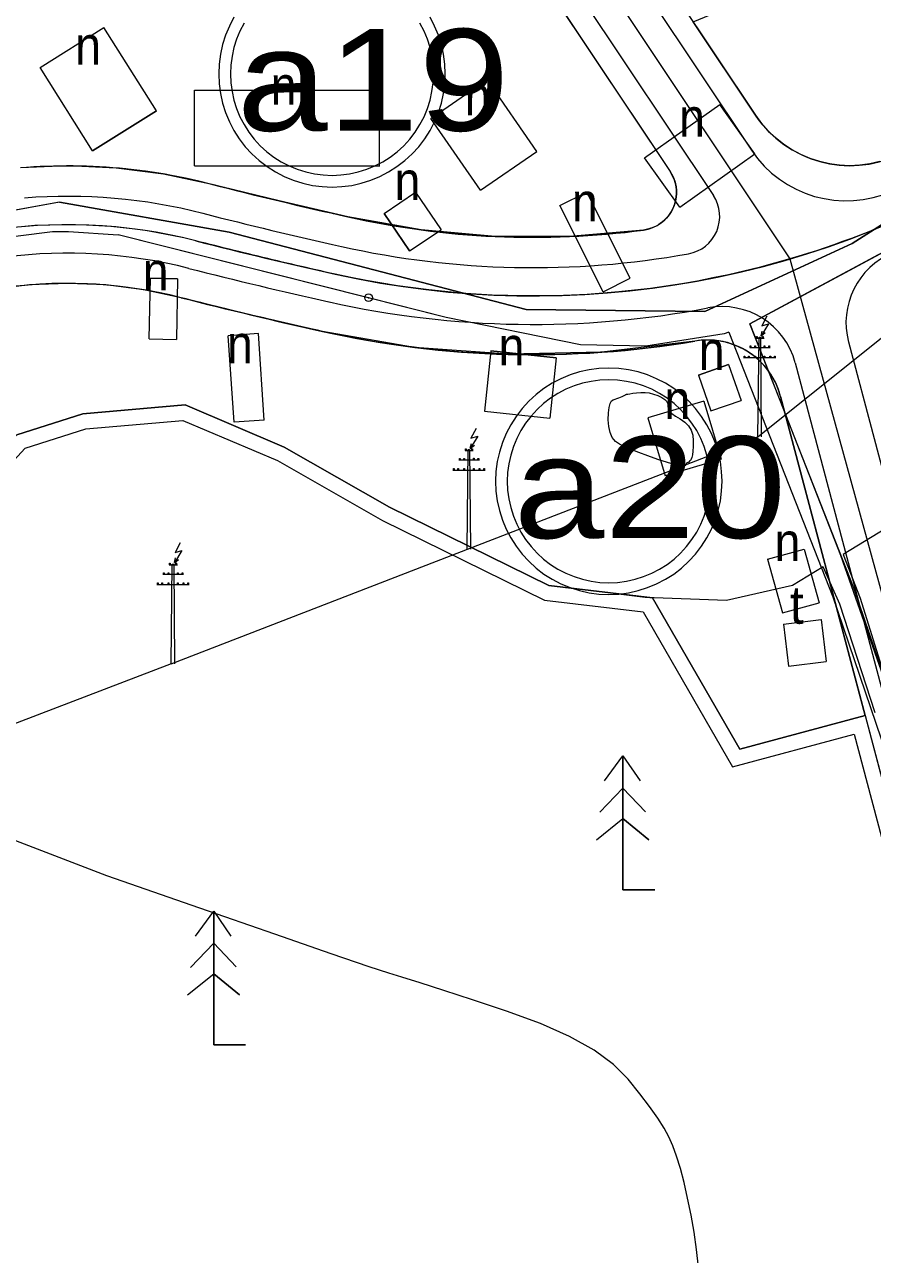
# Model space of a CAD drawing. Header units: metres. Extents: x 533049 to 537618, y 1849954 to 1852676.
# Drawn here: x 534528.1 to 534639.9, y 1851026.8 to 1851189.2 of the extents above; entities that cross this region are included whole.
import ezdxf

# ---------------------------------------------------------------- set-up
doc = ezdxf.new("R2010")
doc.units = ezdxf.units.M
doc.header["$LTSCALE"] = 2
doc.header["$PDMODE"] = 32
doc.header["$PDSIZE"] = 1
for name, color, linetype, lineweight in [('11', 7, 'Continuous', 13), ('13', 7, 'Continuous', 13), ('20', 7, 'Continuous', 13), ('31', 7, 'Continuous', 13), ('52', 7, 'Continuous', 13), ('54', 7, 'Continuous', 13), ('55', 7, 'Continuous', 13), ('56', 7, 'Continuous', 13), ('57', 7, 'Continuous', 13), ('60', 7, 'Continuous', 13)]:
    doc.layers.add(name, color=color, linetype=linetype, lineweight=lineweight)

msp = doc.modelspace()

# ---------------------------------------------------------------- linework, layer by layer
at = {"layer": '11'}
for points in [[(534555.68, 1851190.12), (534555.08, 1851188.97), (534554.58, 1851187.76), (534554.19, 1851186.52), (534553.9, 1851185.25), (534553.73, 1851183.95), (534553.68, 1851182.65), (534553.73, 1851181.35), (534553.9, 1851180.05), (534554.19, 1851178.78), (534554.58, 1851177.54), (534555.08, 1851176.33), (534555.68, 1851175.18), (534556.38, 1851174.08), (534557.17, 1851173.04), (534558.06, 1851172.08), (534559.02, 1851171.2), (534560.05, 1851170.41), (534561.15, 1851169.71), (534562.31, 1851169.1), (534563.51, 1851168.6), (534564.76, 1851168.21), (534566.03, 1851167.93), (534567.32, 1851167.76), (534568.63, 1851167.7), (534569.93, 1851167.76), (534571.22, 1851167.93), (534572.49, 1851168.21), (534573.74, 1851168.6), (534574.94, 1851169.1), (534576.1, 1851169.71), (534577.2, 1851170.41), (534578.23, 1851171.2), (534579.2, 1851172.08), (534580.08, 1851173.04), (534580.87, 1851174.08), (534581.57, 1851175.18), (534582.17, 1851176.33), (534582.67, 1851177.54), (534583.06, 1851178.78), (534583.35, 1851180.05), (534583.52, 1851181.35), (534583.57, 1851182.65), (534583.52, 1851183.95), (534583.35, 1851185.25), (534583.06, 1851186.52), (534582.67, 1851187.76), (534582.17, 1851188.97), (534581.57, 1851190.12)], [(534557.02, 1851189.35), (534556.48, 1851188.31), (534556.03, 1851187.23), (534555.68, 1851186.12), (534555.43, 1851184.98), (534555.28, 1851183.82), (534555.22, 1851182.65), (534555.28, 1851181.48), (534555.43, 1851180.32), (534555.68, 1851179.18), (534556.03, 1851178.07), (534556.48, 1851176.99), (534557.02, 1851175.95), (534557.65, 1851174.96), (534558.36, 1851174.04), (534559.15, 1851173.17), (534560.01, 1851172.38), (534560.94, 1851171.67), (534561.92, 1851171.04), (534562.96, 1851170.5), (534564.04, 1851170.06), (534565.16, 1851169.71), (534566.3, 1851169.45), (534567.46, 1851169.3), (534568.63, 1851169.25), (534569.79, 1851169.3), (534570.95, 1851169.45), (534572.09, 1851169.71), (534573.21, 1851170.06), (534574.29, 1851170.5), (534575.33, 1851171.04), (534576.31, 1851171.67), (534577.24, 1851172.38), (534578.1, 1851173.17), (534578.89, 1851174.04), (534579.6, 1851174.96), (534580.23, 1851175.95), (534580.77, 1851176.99), (534581.22, 1851178.07), (534581.57, 1851179.18), (534581.82, 1851180.32), (534581.98, 1851181.48), (534582.03, 1851182.65), (534581.98, 1851183.82), (534581.82, 1851184.98), (534581.57, 1851186.12), (534581.22, 1851187.23), (534580.77, 1851188.31), (534580.23, 1851189.35)]]:
    msp.add_lwpolyline(points, dxfattribs=at)
for points in [[(534620.1, 1851128.86), (534620.05, 1851130.16), (534619.88, 1851131.45), (534619.59, 1851132.72), (534619.2, 1851133.97), (534618.7, 1851135.17), (534618.1, 1851136.33), (534617.4, 1851137.43), (534616.61, 1851138.46), (534615.72, 1851139.43), (534614.76, 1851140.31), (534613.73, 1851141.1), (534612.63, 1851141.8), (534611.47, 1851142.4), (534610.27, 1851142.9), (534609.02, 1851143.29), (534607.75, 1851143.58), (534606.46, 1851143.75), (534605.16, 1851143.8), (534603.85, 1851143.75), (534602.56, 1851143.58), (534601.29, 1851143.29), (534600.04, 1851142.9), (534598.84, 1851142.4), (534597.68, 1851141.8), (534596.58, 1851141.1), (534595.55, 1851140.31), (534594.59, 1851139.43), (534593.7, 1851138.46), (534592.91, 1851137.43), (534592.21, 1851136.33), (534591.61, 1851135.17), (534591.11, 1851133.97), (534590.72, 1851132.72), (534590.43, 1851131.45), (534590.26, 1851130.16), (534590.21, 1851128.86), (534590.26, 1851127.55), (534590.43, 1851126.26), (534590.72, 1851124.99), (534591.11, 1851123.74), (534591.61, 1851122.54), (534592.21, 1851121.38), (534592.91, 1851120.28), (534593.7, 1851119.25), (534594.59, 1851118.29), (534595.55, 1851117.4), (534596.58, 1851116.61), (534597.68, 1851115.91), (534598.84, 1851115.31), (534600.04, 1851114.81), (534601.29, 1851114.42), (534602.56, 1851114.13), (534603.85, 1851113.96), (534605.16, 1851113.91), (534606.46, 1851113.96), (534607.75, 1851114.13), (534609.02, 1851114.42), (534610.27, 1851114.81), (534611.47, 1851115.31), (534612.63, 1851115.91), (534613.73, 1851116.61), (534614.76, 1851117.4), (534615.72, 1851118.29), (534616.61, 1851119.25), (534617.4, 1851120.28), (534618.1, 1851121.38), (534618.7, 1851122.54), (534619.2, 1851123.74), (534619.59, 1851124.99), (534619.88, 1851126.26), (534620.05, 1851127.55)], [(534618.56, 1851128.86), (534618.51, 1851130.02), (534618.35, 1851131.18), (534618.1, 1851132.32), (534617.75, 1851133.44), (534617.3, 1851134.52), (534616.76, 1851135.56), (534616.13, 1851136.54), (534615.42, 1851137.47), (534614.63, 1851138.33), (534613.77, 1851139.12), (534612.84, 1851139.83), (534611.86, 1851140.46), (534610.82, 1851141), (534609.74, 1851141.45), (534608.62, 1851141.8), (534607.48, 1851142.05), (534606.32, 1851142.21), (534605.16, 1851142.26), (534603.99, 1851142.21), (534602.83, 1851142.05), (534601.69, 1851141.8), (534600.57, 1851141.45), (534599.49, 1851141), (534598.45, 1851140.46), (534597.47, 1851139.83), (534596.54, 1851139.12), (534595.68, 1851138.33), (534594.89, 1851137.47), (534594.18, 1851136.54), (534593.55, 1851135.56), (534593.01, 1851134.52), (534592.56, 1851133.44), (534592.21, 1851132.32), (534591.96, 1851131.18), (534591.8, 1851130.02), (534591.75, 1851128.86), (534591.8, 1851127.69), (534591.96, 1851126.53), (534592.21, 1851125.39), (534592.56, 1851124.27), (534593.01, 1851123.19), (534593.55, 1851122.15), (534594.18, 1851121.17), (534594.89, 1851120.24), (534595.68, 1851119.38), (534596.54, 1851118.59), (534597.47, 1851117.88), (534598.45, 1851117.25), (534599.49, 1851116.71), (534600.57, 1851116.26), (534601.69, 1851115.91), (534602.83, 1851115.66), (534603.99, 1851115.51), (534605.16, 1851115.45), (534606.32, 1851115.51), (534607.48, 1851115.66), (534608.62, 1851115.91), (534609.74, 1851116.26), (534610.82, 1851116.71), (534611.86, 1851117.25), (534612.84, 1851117.88), (534613.77, 1851118.59), (534614.63, 1851119.38), (534615.42, 1851120.24), (534616.13, 1851121.17), (534616.76, 1851122.15), (534617.3, 1851123.19), (534617.75, 1851124.27), (534618.1, 1851125.39), (534618.35, 1851126.53), (534618.51, 1851127.69)]]:
    msp.add_lwpolyline(points, close=True, dxfattribs=at)
at = {"layer": '13'}
for p, q in [((534590.15, 1851216.61), (534629.05, 1851158.21)), ((534629.05, 1851158.21), (534656.29, 1851058.88))]:
    msp.add_line(p, q, dxfattribs=at)
for points in [[(534650.58, 1851166.89), (534649.49, 1851166.33), (534648.4, 1851165.78), (534647.3, 1851165.25), (534646.19, 1851164.72), (534645.08, 1851164.2), (534643.97, 1851163.7), (534642.85, 1851163.21), (534641.72, 1851162.73), (534640.59, 1851162.26), (534639.46, 1851161.8), (534638.32, 1851161.36), (534637.17, 1851160.92), (534636.02, 1851160.5), (534634.87, 1851160.09), (534633.71, 1851159.69), (534632.55, 1851159.3), (534631.39, 1851158.93), (534630.22, 1851158.56), (534629.05, 1851158.21)], [(534629.05, 1851158.21), (534627.03, 1851157.64), (534625.01, 1851157.1), (534622.98, 1851156.6), (534620.94, 1851156.13), (534618.89, 1851155.7), (534616.84, 1851155.3), (534614.78, 1851154.94), (534612.71, 1851154.62), (534610.64, 1851154.33), (534608.56, 1851154.08), (534606.48, 1851153.86), (534604.39, 1851153.68), (534602.31, 1851153.54), (534600.22, 1851153.43), (534598.12, 1851153.36), (534596.03, 1851153.33), (534593.94, 1851153.33), (534591.85, 1851153.37), (534589.76, 1851153.45), (534587.67, 1851153.56), (534585.58, 1851153.71), (534583.5, 1851153.9), (534581.41, 1851154.12), (534579.34, 1851154.38), (534577.27, 1851154.67), (534575.2, 1851155), (534573.14, 1851155.37), (534571.09, 1851155.77), (534569.04, 1851156.21), (534568.4, 1851156.35), (534567.77, 1851156.49), (534567.13, 1851156.63), (534566.5, 1851156.78), (534565.86, 1851156.92), (534565.22, 1851157.07), (534564.59, 1851157.22), (534563.95, 1851157.36), (534563.32, 1851157.51), (534562.68, 1851157.66), (534562.05, 1851157.81), (534561.41, 1851157.96), (534560.78, 1851158.11), (534560.14, 1851158.26), (534559.51, 1851158.41), (534558.88, 1851158.56), (534558.24, 1851158.72), (534557.61, 1851158.87), (534556.97, 1851159.02), (534556.34, 1851159.18), (534555.71, 1851159.34), (534555.07, 1851159.49), (534554.44, 1851159.65), (534553.81, 1851159.81), (534553.18, 1851159.97), (534552.54, 1851160.12), (534551.91, 1851160.28), (534551.28, 1851160.45), (534550.65, 1851160.61), (534548.91, 1851161.03), (534547.17, 1851161.4), (534545.41, 1851161.73), (534543.65, 1851162.01), (534541.88, 1851162.25), (534540.11, 1851162.44), (534538.33, 1851162.58), (534536.55, 1851162.68), (534534.76, 1851162.73), (534532.98, 1851162.74), (534531.19, 1851162.69), (534529.41, 1851162.61), (534527.63, 1851162.47)]]:
    msp.add_lwpolyline(points, dxfattribs=at)
at = {"layer": '20'}
for p, q in [((534530.1, 1851183.49), (534538.53, 1851188.79)), ((534545.45, 1851177.79), (534538.53, 1851188.79)), ((534537.02, 1851172.48), (534530.1, 1851183.49)), ((534581.68, 1851176.78), (534589.08, 1851181.89)), ((534595.64, 1851172.39), (534589.08, 1851181.89)), ((534550.47, 1851180.49), (534574.89, 1851180.48)), ((534550.47, 1851170.49), (534550.47, 1851180.49)), ((534574.89, 1851170.48), (534574.89, 1851180.48)), ((534609.88, 1851171.57), (534619.82, 1851178.63)), ((534624.45, 1851172.1), (534619.82, 1851178.63)), ((534545.45, 1851177.79), (534537.02, 1851172.48)), ((534537.02, 1851172.48), (534545.45, 1851177.79)), ((534588.23, 1851167.28), (534581.68, 1851176.78)), ((534588.23, 1851167.28), (534581.68, 1851176.78)), ((534588.23, 1851167.28), (534595.64, 1851172.39)), ((534614.52, 1851165.05), (534609.88, 1851171.57)), ((534614.52, 1851165.05), (534624.45, 1851172.1)), ((534614.52, 1851165.05), (534624.45, 1851172.1)), ((534574.89, 1851170.48), (534550.47, 1851170.49)), ((534550.47, 1851170.49), (534574.89, 1851170.48)), ((534575.52, 1851164.22), (534579.66, 1851167.02)), ((534579.66, 1851167.02), (534583.01, 1851162.08)), ((534598.7, 1851165.26), (534602.27, 1851167.05)), ((534607.99, 1851155.66), (534602.27, 1851167.05)), ((534604.42, 1851153.86), (534598.7, 1851165.26)), ((534604.42, 1851153.86), (534598.7, 1851165.26)), ((534578.87, 1851159.28), (534575.52, 1851164.22)), ((534575.52, 1851164.22), (534578.87, 1851159.28)), ((534578.87, 1851159.28), (534583.01, 1851162.08)), ((534544.48, 1851147.66), (534544.66, 1851155.66)), ((534548.25, 1851155.58), (534544.66, 1851155.66)), ((534544.66, 1851155.66), (534548.25, 1851155.58)), ((534548.25, 1851155.58), (534548.08, 1851147.58)), ((534604.42, 1851153.86), (534607.99, 1851155.66)), ((534544.48, 1851147.66), (534548.08, 1851147.58)), ((534558.91, 1851148.35), (534554.92, 1851148.08)), ((534555.69, 1851136.67), (534554.92, 1851148.08)), ((534559.68, 1851136.94), (534558.91, 1851148.35)), ((534559.68, 1851136.94), (534558.91, 1851148.35)), ((534589.6, 1851146.07), (534588.76, 1851138.11)), ((534598.21, 1851145.16), (534589.6, 1851146.07)), ((534589.6, 1851146.07), (534598.21, 1851145.16)), ((534598.21, 1851145.16), (534597.36, 1851137.2)), ((534620.96, 1851144.27), (534622.61, 1851139.54)), ((534616.98, 1851142.88), (534618.63, 1851138.16)), ((534617.69, 1851139.43), (534610.3, 1851137.23)), ((534617.69, 1851139.43), (534610.3, 1851137.23)), ((534617.69, 1851139.43), (534619.98, 1851131.76)), ((534618.63, 1851138.16), (534622.61, 1851139.54)), ((534588.76, 1851138.11), (534597.36, 1851137.2)), ((534559.68, 1851136.94), (534555.69, 1851136.67)), ((534610.3, 1851137.23), (534612.59, 1851129.56)), ((534619.98, 1851131.76), (534612.59, 1851129.56)), ((534626.1, 1851118.56), (534630.92, 1851119.91)), ((534630.92, 1851119.91), (534632.9, 1851112.81)), ((534630.92, 1851119.91), (534632.9, 1851112.81)), ((534626.1, 1851118.56), (534628.08, 1851111.47)), ((534628.08, 1851111.47), (534632.9, 1851112.81)), ((534628.21, 1851110), (534633.17, 1851110.59)), ((534628.21, 1851110), (534628.86, 1851104.46)), ((534633.17, 1851110.59), (534633.83, 1851105.05)), ((534633.17, 1851110.59), (534633.83, 1851105.05)), ((534628.86, 1851104.46), (534633.83, 1851105.05))]:
    msp.add_line(p, q, dxfattribs=at)
msp.add_lwpolyline([(534620.96, 1851144.27), (534616.98, 1851142.88), (534620.96, 1851144.27)], dxfattribs=at)
msp.add_point((534573.46, 1851153.1), dxfattribs=at)
at = {"layer": '31'}
for points in [[(534414.4, 1851079.64), (534453.35, 1851107.9), (534466.21, 1851084.34), (534479.08, 1851089.44), (534500.29, 1851096.34), (534509.65, 1851102.85), (534514.9, 1851108.1), (534519.28, 1851123.63), (534528.12, 1851133.22), (534536.14, 1851135.77), (534548.92, 1851136.9), (534561.44, 1851131.58), (534575.28, 1851123.67), (534596.68, 1851113.16), (534609.68, 1851111.62), (534621.49, 1851091.15), (534637.56, 1851095.46), (534647.04, 1851059.62)], [(534414.4, 1851079.64), (534453.35, 1851107.9), (534466.21, 1851084.34), (534479.08, 1851089.44), (534500.29, 1851096.34), (534509.65, 1851102.85), (534514.9, 1851108.1), (534519.28, 1851123.63), (534528.12, 1851133.22), (534536.14, 1851135.77), (534548.92, 1851136.9), (534561.44, 1851131.58), (534575.28, 1851123.67), (534596.68, 1851113.16), (534609.68, 1851111.62), (534621.49, 1851091.15), (534637.56, 1851095.46), (534647.04, 1851059.62), (534648.51, 1851052.87), (534649.38, 1851046.02), (534649.63, 1851039.12), (534649.28, 1851032.22), (534648.31, 1851025.38)]]:
    msp.add_lwpolyline(points, dxfattribs=at)
at = {"layer": '52'}
for points in [[(534592.22, 1851201.31), (534613.24, 1851169.76), (534613.47, 1851169.38), (534613.67, 1851168.98), (534613.82, 1851168.57), (534613.95, 1851168.15), (534614.03, 1851167.72), (534614.07, 1851167.28), (534614.08, 1851166.84), (534614.05, 1851166.4), (534613.98, 1851165.96), (534613.87, 1851165.54), (534613.72, 1851165.12), (534613.54, 1851164.72), (534613.32, 1851164.33), (534613.07, 1851163.97), (534612.79, 1851163.63), (534612.48, 1851163.32), (534612.15, 1851163.03), (534611.79, 1851162.78), (534611.41, 1851162.56), (534611.01, 1851162.37), (534610.59, 1851162.22), (534610.17, 1851162.1), (534609.73, 1851162.03), (534599.96, 1851161.18), (534590.15, 1851161.19), (534580.38, 1851162.06), (534570.73, 1851163.77), (534561.63, 1851165.87), (534552.57, 1851168.11), (534546.39, 1851169.42), (534540.13, 1851170.22), (534533.82, 1851170.49), (534527.51, 1851170.24)], [(534640.93, 1851171.06), (534639.62, 1851170.76), (534638.3, 1851170.59), (534636.96, 1851170.53), (534635.62, 1851170.59), (534634.3, 1851170.77), (534632.99, 1851171.07), (534631.72, 1851171.48), (534630.49, 1851172.01), (534629.31, 1851172.64), (534628.19, 1851173.38), (534627.14, 1851174.21), (534626.17, 1851175.13), (534625.29, 1851176.13), (534624.5, 1851177.21), (534616.3, 1851189.53), (534644.97, 1851201.42)], [(534527.01, 1851134.97), (534535.74, 1851137.75), (534549.24, 1851138.94), (534562.33, 1851133.38), (534576.22, 1851125.44), (534597.26, 1851115.11), (534610.91, 1851113.48), (534622.46, 1851093.48), (534638.98, 1851097.91), (534627.83, 1851140.07), (534627.57, 1851140.9), (534627.24, 1851141.71), (534626.84, 1851142.48), (534626.38, 1851143.21), (534625.85, 1851143.91), (534625.27, 1851144.55), (534624.63, 1851145.14), (534623.94, 1851145.68), (534623.21, 1851146.15), (534622.44, 1851146.55), (534621.64, 1851146.89), (534620.81, 1851147.16), (534619.96, 1851147.35), (534619.1, 1851147.47), (534618.23, 1851147.51), (534617.36, 1851147.48), (534616.49, 1851147.37), (534604.22, 1851145.9), (534591.86, 1851145.62), (534579.53, 1851146.54), (534567.35, 1851148.64), (534558.02, 1851150.8), (534548.73, 1851153.1), (534543.79, 1851154.14), (534538.78, 1851154.78), (534533.74, 1851154.99), (534528.69, 1851154.78), (534523.68, 1851154.16)]]:
    msp.add_lwpolyline(points, dxfattribs=at)
at = {"layer": '54'}
for p, q in [((534593.32, 1851218.61), (534623.99, 1851172.57)), ((534586.97, 1851214.6), (534618.96, 1851166.6)), ((534636.79, 1851147.25), (534660.64, 1851057.11)), ((534629.77, 1851144.48), (534652.05, 1851060.25))]:
    msp.add_line(p, q, dxfattribs=at)
for centre, radius, start, end in [((534636.47, 1851180.89), 15, 213.6693, 294.0778), ((534614.8, 1851163.82), 5, 280.1638, 33.6693), ((534533.69, 1851094.24), 72.24, 75.6633, 94.474), ((534702.81, 1851755.98), 610.76, 255.66334, 257.42673), ((534533.69, 1851094.24), 64.74, 75.6633, 118.7631), ((534595.17, 1851273.32), 116.25, 257.4267, 280.1638), ((534646.46, 1851149.8), 10, 112.5534, 194.8155), ((534702.81, 1851755.98), 618.26, 255.66334, 257.42673), ((534595.17, 1851273.32), 123.75, 257.4267, 280.7461), ((534620.1, 1851141.92), 10, 14.8155, 100.746)]:
    msp.add_arc(centre, radius, start, end, dxfattribs=at)
at = {"layer": '55'}
for p, q in [((534595.86, 1851220.21), (534624.5, 1851177.21)), ((534584.44, 1851213), (534613.24, 1851169.76)), ((534627.83, 1851140.07), (534648.98, 1851060.13))]:
    msp.add_line(p, q, dxfattribs=at)
for centre, radius, start, end in [((534636.98, 1851185.53), 15, 213.6693, 295.4694), ((534533.69, 1851094.24), 76.24, 75.6633, 94.6456), ((534609.09, 1851166.98), 5, 277.4579, 33.6693), ((534702.81, 1851755.98), 606.76, 255.66334, 257.42673), ((534595.17, 1851273.32), 112.25, 257.4267, 277.4579), ((534533.69, 1851094.24), 60.74, 75.6633, 118.5295), ((534702.81, 1851755.98), 622.26, 255.66334, 257.42673), ((534595.17, 1851273.32), 127.75, 257.4267, 279.6126), ((534618.17, 1851137.51), 10, 14.8155, 99.6126)]:
    msp.add_arc(centre, radius, start, end, dxfattribs=at)
at = {"layer": '56'}
for centre, radius, start, end in [((534595.17, 1851273.32), 120, 257.4267, 303.349), ((534533.69, 1851094.24), 68.49, 75.6633, 118.9633), ((534702.81, 1851755.98), 614.51, 255.66334, 257.42673)]:
    msp.add_arc(centre, radius, start, end, dxfattribs=at)
at = {"layer": '57'}
for p, q in [((534530.1, 1851183.49), (534538.53, 1851188.79)), ((534545.45, 1851177.79), (534538.53, 1851188.79)), ((534537.02, 1851172.48), (534530.1, 1851183.49)), ((534581.68, 1851176.78), (534589.08, 1851181.89)), ((534595.64, 1851172.39), (534589.08, 1851181.89)), ((534550.47, 1851180.49), (534574.89, 1851180.48)), ((534550.47, 1851170.49), (534550.47, 1851180.49)), ((534574.89, 1851170.48), (534574.89, 1851180.48)), ((534609.88, 1851171.57), (534619.82, 1851178.63)), ((534624.45, 1851172.1), (534619.82, 1851178.63)), ((534545.45, 1851177.79), (534537.02, 1851172.48)), ((534537.02, 1851172.48), (534545.45, 1851177.79)), ((534588.23, 1851167.28), (534581.68, 1851176.78)), ((534588.23, 1851167.28), (534581.68, 1851176.78)), ((534588.23, 1851167.28), (534595.64, 1851172.39)), ((534614.52, 1851165.05), (534609.88, 1851171.57)), ((534614.52, 1851165.05), (534624.45, 1851172.1)), ((534614.52, 1851165.05), (534624.45, 1851172.1)), ((534574.89, 1851170.48), (534550.47, 1851170.49)), ((534550.47, 1851170.49), (534574.89, 1851170.48)), ((534575.52, 1851164.22), (534579.66, 1851167.02)), ((534579.66, 1851167.02), (534583.01, 1851162.08)), ((534598.7, 1851165.26), (534602.27, 1851167.05)), ((534607.99, 1851155.66), (534602.27, 1851167.05)), ((534532.67, 1851165.71), (534512.01, 1851161.96)), ((534604.42, 1851153.86), (534598.7, 1851165.26)), ((534604.42, 1851153.86), (534598.7, 1851165.26)), ((534578.87, 1851159.28), (534575.52, 1851164.22)), ((534575.52, 1851164.22), (534578.87, 1851159.28)), ((534578.87, 1851159.28), (534583.01, 1851162.08)), ((534624.83, 1851134.71), (534654.54, 1851158.58)), ((534544.48, 1851147.66), (534544.66, 1851155.66)), ((534548.25, 1851155.58), (534544.66, 1851155.66)), ((534544.66, 1851155.66), (534548.25, 1851155.58)), ((534548.25, 1851155.58), (534548.08, 1851147.58)), ((534604.42, 1851153.86), (534607.99, 1851155.66)), ((534623.79, 1851149.63), (534637.51, 1851114.7)), ((534544.48, 1851147.66), (534548.08, 1851147.58)), ((534558.91, 1851148.35), (534554.92, 1851148.08)), ((534555.69, 1851136.67), (534554.92, 1851148.08)), ((534559.68, 1851136.94), (534558.91, 1851148.35)), ((534559.68, 1851136.94), (534558.91, 1851148.35)), ((534621, 1851148.53), (534634.71, 1851113.61)), ((534624.56, 1851147.76), (534625.65, 1851147.76)), ((534625.26, 1851148.08), (534625.41, 1851148.69)), ((534589.6, 1851146.07), (534588.76, 1851138.11)), ((534598.21, 1851145.16), (534589.6, 1851146.07)), ((534589.6, 1851146.07), (534598.21, 1851145.16)), ((534623.75, 1851146.52), (534626.46, 1851146.52)), ((534598.21, 1851145.16), (534597.36, 1851137.2)), ((534620.96, 1851144.27), (534616.98, 1851142.88)), ((534616.98, 1851142.88), (534620.96, 1851144.27)), ((534620.96, 1851144.27), (534622.61, 1851139.54)), ((534622.94, 1851145.18), (534627.22, 1851145.18)), ((534616.98, 1851142.88), (534618.63, 1851138.16)), ((534617.69, 1851139.43), (534610.3, 1851137.23)), ((534617.69, 1851139.43), (534610.3, 1851137.23)), ((534617.69, 1851139.43), (534619.98, 1851131.76)), ((534618.63, 1851138.16), (534622.61, 1851139.54)), ((534588.76, 1851138.11), (534597.36, 1851137.2)), ((534559.68, 1851136.94), (534555.69, 1851136.67)), ((534610.3, 1851137.23), (534612.59, 1851129.56)), ((534547.4, 1851104.77), (534624.83, 1851134.71)), ((534586.19, 1851132.92), (534587.27, 1851132.92)), ((534586.88, 1851133.24), (534587.03, 1851133.85)), ((534585.37, 1851131.68), (534588.08, 1851131.68)), ((534619.98, 1851131.76), (534612.59, 1851129.56)), ((534584.56, 1851130.34), (534588.84, 1851130.34)), ((534626.1, 1851118.56), (534630.92, 1851119.91)), ((534630.92, 1851119.91), (534632.9, 1851112.81)), ((534630.92, 1851119.91), (534632.9, 1851112.81)), ((534547.82, 1851118.13), (534547.97, 1851118.74)), ((534626.1, 1851118.56), (534628.08, 1851111.47)), ((534546.31, 1851116.57), (534549.03, 1851116.57)), ((534547.13, 1851117.82), (534548.21, 1851117.82)), ((534545.5, 1851115.24), (534549.78, 1851115.24)), ((534628.08, 1851111.47), (534632.9, 1851112.81)), ((534628.21, 1851110), (534633.17, 1851110.59)), ((534628.21, 1851110), (534628.86, 1851104.46)), ((534633.17, 1851110.59), (534633.83, 1851105.05)), ((534633.17, 1851110.59), (534633.83, 1851105.05)), ((534628.86, 1851104.46), (534633.83, 1851105.05)), ((534607.01, 1851092.59), (534607.01, 1851074.92)), ((534603.95, 1851085.15), (534607.01, 1851088.35)), ((534609.99, 1851085.22), (534607.01, 1851088.35)), ((534603.53, 1851081.53), (534607.01, 1851084.31)), ((534610.42, 1851081.53), (534607.01, 1851084.31)), ((534607.01, 1851074.92), (534611.22, 1851074.92)), ((534553.01, 1851072.09), (534553.01, 1851054.42)), ((534549.95, 1851064.65), (534553.01, 1851067.85)), ((534555.99, 1851064.72), (534553.01, 1851067.85)), ((534549.53, 1851061.03), (534553.01, 1851063.81)), ((534556.42, 1851061.03), (534553.01, 1851063.81)), ((534553.01, 1851054.42), (534557.22, 1851054.42))]:
    msp.add_line(p, q, dxfattribs=at)
for points in [[(534817.99, 1851305.81), (534808.55, 1851287.92), (534801.76, 1851279.49), (534786.14, 1851263.43), (534752.03, 1851244.22), (534738.74, 1851234.21), (534725.45, 1851224.2), (534712.16, 1851214.2), (534698.87, 1851204.19), (534669.26, 1851180.62), (534637.29, 1851160.26), (534617.85, 1851151.29), (534606.06, 1851151.42), (534594.27, 1851151.55), (534555.06, 1851161.74), (534532.67, 1851165.71), (534512.01, 1851161.96), (534489.94, 1851188.82), (534461.33, 1851223.53), (534455.01, 1851231.19), (534443.2, 1851245.51), (534436.38, 1851253.78), (534409.67, 1851287.64)], [(534657.12, 1851014.69), (534661.35, 1851035.21), (534661.32, 1851042.1), (534659.83, 1851048.87), (534657.29, 1851055.79), (534646.66, 1851084.32), (534642.81, 1851099.04), (534635.8, 1851119.05), (534628.5, 1851137.65), (534623.79, 1851149.63), (534636.97, 1851156.73), (534650.14, 1851163.83), (534675.58, 1851180.62), (534680.97, 1851184.18), (534704.21, 1851201.88), (534732.31, 1851223.29), (534760.42, 1851244.7), (534784.6, 1851258.29), (534799.93, 1851258.77), (534813.95, 1851259.54)], [(534818.27, 1851170.87), (534804.66, 1851204.48), (534793.84, 1851209.12), (534783.89, 1851211.87), (534768.46, 1851211.87), (534757.83, 1851209.12), (534748.78, 1851202.34), (534730.9, 1851187.5), (534719.12, 1851177.9), (534701.24, 1851163.93), (534681.18, 1851149.96), (534650.16, 1851127.77), (534636.09, 1851119.19), (534638.31, 1851113.42), (534642.81, 1851099.04), (534646.66, 1851084.32), (534657.29, 1851055.79), (534659.83, 1851048.87), (534661.32, 1851042.1), (534661.35, 1851035.21)], [(534532.67, 1851165.71), (534555.06, 1851161.74), (534594.27, 1851151.55), (534617.85, 1851151.29), (534637.29, 1851160.26), (534669.26, 1851180.62)], [(534650.14, 1851163.83), (534623.79, 1851149.63), (534637.51, 1851114.7)], [(534478.6, 1851137.79), (534497.46, 1851150.83), (534509.58, 1851157.82), (534513.72, 1851159.32), (534518.1, 1851160.14), (534531.74, 1851161.82), (534533.83, 1851161.82), (534540.42, 1851161.39)], [(534620.36, 1851148.31), (534610.06, 1851146.68), (534601.4, 1851146.88), (534583.69, 1851150.49), (534540.42, 1851161.39)], [(534621, 1851148.53), (534620.36, 1851148.31), (534610.06, 1851146.68), (534601.4, 1851146.88), (534583.69, 1851150.49), (534573.46, 1851153.1), (534540.42, 1851161.39)], [(534626.03, 1851150.68), (534625.34, 1851149.39), (534626.24, 1851149.65), (534625.26, 1851148.04), (534625.81, 1851148.48)], [(534624.83, 1851134.71), (534624.99, 1851147.87), (534625.16, 1851147.87), (534625.27, 1851134.71)], [(534640.33, 1851098.27), (534635.64, 1851112.62), (534633.46, 1851117.58), (534629.4, 1851115.11), (534620.67, 1851113.13), (534609.96, 1851113.52), (534597.26, 1851115.11), (534576.22, 1851125.44), (534562.33, 1851133.38), (534549.24, 1851138.94), (534535.74, 1851137.75), (534527.01, 1851134.97), (534517.49, 1851124.64), (534515.11, 1851116.3), (534513.12, 1851109.15), (534508.36, 1851104.39), (534499.39, 1851098.15), (534478.4, 1851091.32), (534455.84, 1851082.39), (534435.89, 1851068.21), (534419.62, 1851054.56)], [(534587.65, 1851135.84), (534586.96, 1851134.54), (534587.86, 1851134.81), (534586.88, 1851133.2), (534587.43, 1851133.64)], [(534586.46, 1851119.87), (534586.61, 1851133.03), (534586.78, 1851133.03), (534586.89, 1851119.87)], [(534548.59, 1851120.73), (534547.91, 1851119.44), (534548.8, 1851119.7), (534547.82, 1851118.1), (534548.37, 1851118.54)], [(534547.4, 1851104.77), (534547.55, 1851117.93), (534547.73, 1851117.93), (534547.83, 1851104.77)], [(534637.51, 1851114.7), (534655.45, 1851061.99), (534661.85, 1851040.62), (534656.25, 1851013.55)], [(534634.67, 1851113.74), (534652.59, 1851061.08), (534658.75, 1851040.49), (534653.26, 1851013.83)], [(534547.4, 1851104.77), (534505.2, 1851088.6), (534440.04, 1851061.62)], [(534604.59, 1851089.3), (534607.01, 1851092.59), (534609.28, 1851089.3)], [(534604.59, 1851089.3), (534607.01, 1851092.59), (534609.28, 1851089.3)], [(534611.22, 1851074.92), (534607.01, 1851074.92), (534607.01, 1851092.59)], [(534603.95, 1851085.15), (534607.01, 1851088.35), (534609.99, 1851085.22)], [(534603.53, 1851081.53), (534607.01, 1851084.31), (534610.42, 1851081.53)], [(534615.56, 1851034.17), (534615.08, 1851036.25), (534614.6, 1851038.1), (534614.1, 1851039.72), (534613.6, 1851041.11), (534613.09, 1851042.28), (534612.46, 1851043.42), (534611.61, 1851044.75), (534610.54, 1851046.28), (534609.25, 1851047.99), (534607.73, 1851049.9), (534605.79, 1851051.86), (534603.21, 1851053.73), (534599.99, 1851055.53), (534596.13, 1851057.25), (534591.64, 1851058.89), (534587.17, 1851060.37), (534583.38, 1851061.62), (534580.28, 1851062.62), (534577.86, 1851063.39), (534576.12, 1851063.92), (534573.52, 1851064.76), (534568.5, 1851066.47), (534561.06, 1851069.04), (534551.2, 1851072.48), (534538.92, 1851076.77), (534526.33, 1851081.58)], [(534550.59, 1851068.8), (534553.01, 1851072.09), (534555.28, 1851068.8)], [(534550.59, 1851068.8), (534553.01, 1851072.09), (534555.28, 1851068.8)], [(534557.22, 1851054.42), (534553.01, 1851054.42), (534553.01, 1851072.09)], [(534549.95, 1851064.65), (534553.01, 1851067.85), (534555.99, 1851064.72)], [(534549.53, 1851061.03), (534553.01, 1851063.81), (534556.42, 1851061.03)], [(534617.01, 1851025.09), (534616.73, 1851027.42), (534616.4, 1851029.7), (534616.01, 1851031.95), (534615.56, 1851034.17)]]:
    msp.add_lwpolyline(points, dxfattribs=at)
for points in [[(534624.63, 1851147.77), (534624.63, 1851147.97), (534624.72, 1851147.97), (534624.72, 1851147.77)], [(534625.46, 1851147.77), (534625.46, 1851147.97), (534625.55, 1851147.97), (534625.55, 1851147.77)], [(534623.83, 1851146.52), (534623.83, 1851146.72), (534623.92, 1851146.72), (534623.92, 1851146.52)], [(534624.42, 1851146.52), (534624.42, 1851146.72), (534624.51, 1851146.72), (534624.51, 1851146.52)], [(534625.68, 1851146.53), (534625.68, 1851146.73), (534625.77, 1851146.73), (534625.77, 1851146.53)], [(534626.27, 1851146.52), (534626.27, 1851146.72), (534626.36, 1851146.72), (534626.36, 1851146.52)], [(534623.01, 1851145.18), (534623.01, 1851145.38), (534623.1, 1851145.38), (534623.1, 1851145.18)], [(534623.6, 1851145.18), (534623.6, 1851145.38), (534623.69, 1851145.38), (534623.69, 1851145.18)], [(534624.42, 1851145.18), (534624.42, 1851145.38), (534624.51, 1851145.38), (534624.51, 1851145.18)], [(534625.68, 1851145.19), (534625.68, 1851145.39), (534625.77, 1851145.39), (534625.77, 1851145.19)], [(534626.43, 1851145.19), (534626.43, 1851145.39), (534626.52, 1851145.39), (534626.52, 1851145.19)], [(534627.02, 1851145.18), (534627.02, 1851145.38), (534627.11, 1851145.38), (534627.11, 1851145.18)], [(534609.38, 1851140.6), (534609.94, 1851140.59), (534610.5, 1851140.52), (534611.07, 1851140.37), (534611.64, 1851140.17), (534612.15, 1851139.92), (534612.53, 1851139.65), (534612.8, 1851139.37), (534612.94, 1851139.08), (534612.96, 1851138.77), (534612.99, 1851138.45), (534613.17, 1851138.13), (534613.49, 1851137.79), (534613.96, 1851137.44), (534614.58, 1851137.09), (534615.2, 1851136.68), (534615.68, 1851136.19), (534616.03, 1851135.61), (534616.23, 1851134.95), (534616.3, 1851134.19), (534616.28, 1851133.46), (534616.25, 1851132.85), (534616.19, 1851132.36), (534616.12, 1851132), (534616.02, 1851131.77), (534615.92, 1851131.61), (534615.82, 1851131.49), (534615.73, 1851131.4), (534615.65, 1851131.34), (534615.57, 1851131.32), (534615.49, 1851131.31), (534615.43, 1851131.26), (534615.37, 1851131.18), (534615.33, 1851131.07), (534615.28, 1851130.93), (534615.11, 1851130.84), (534614.66, 1851130.87), (534613.93, 1851131.04), (534612.92, 1851131.33), (534611.64, 1851131.75), (534610.3, 1851132.22), (534609.12, 1851132.65), (534608.11, 1851133.05), (534607.26, 1851133.42), (534606.58, 1851133.75), (534606.03, 1851134.13), (534605.61, 1851134.64), (534605.32, 1851135.29), (534605.14, 1851136.07), (534605.08, 1851136.99), (534605.11, 1851137.88), (534605.19, 1851138.59), (534605.32, 1851139.12), (534605.5, 1851139.47), (534605.73, 1851139.63), (534605.98, 1851139.7), (534606.22, 1851139.79), (534606.46, 1851139.87), (534606.68, 1851139.97), (534606.9, 1851140.07), (534607.1, 1851140.16), (534607.25, 1851140.23), (534607.35, 1851140.29), (534607.42, 1851140.32), (534607.44, 1851140.33), (534607.5, 1851140.34), (534607.66, 1851140.36), (534607.94, 1851140.41), (534608.33, 1851140.47), (534608.83, 1851140.55)], [(534586.25, 1851132.93), (534586.25, 1851133.13), (534586.34, 1851133.13), (534586.34, 1851132.93)], [(534587.09, 1851132.93), (534587.09, 1851133.13), (534587.18, 1851133.13), (534587.18, 1851132.93)], [(534585.45, 1851131.67), (534585.45, 1851131.87), (534585.54, 1851131.87), (534585.54, 1851131.67)], [(534586.04, 1851131.67), (534586.04, 1851131.87), (534586.13, 1851131.87), (534586.13, 1851131.67)], [(534587.3, 1851131.69), (534587.3, 1851131.89), (534587.39, 1851131.89), (534587.39, 1851131.69)], [(534587.89, 1851131.67), (534587.89, 1851131.87), (534587.98, 1851131.87), (534587.98, 1851131.67)], [(534584.64, 1851130.34), (534584.64, 1851130.54), (534584.73, 1851130.54), (534584.73, 1851130.34)], [(534585.23, 1851130.34), (534585.23, 1851130.54), (534585.32, 1851130.54), (534585.32, 1851130.34)], [(534586.04, 1851130.34), (534586.04, 1851130.54), (534586.13, 1851130.54), (534586.13, 1851130.34)], [(534587.3, 1851130.35), (534587.3, 1851130.55), (534587.39, 1851130.55), (534587.39, 1851130.35)], [(534588.05, 1851130.35), (534588.05, 1851130.55), (534588.14, 1851130.55), (534588.14, 1851130.35)], [(534588.64, 1851130.34), (534588.64, 1851130.54), (534588.73, 1851130.54), (534588.73, 1851130.34)], [(534547.19, 1851117.83), (534547.19, 1851118.03), (534547.28, 1851118.03), (534547.28, 1851117.83)], [(534548.03, 1851117.83), (534548.03, 1851118.03), (534548.12, 1851118.03), (534548.12, 1851117.83)], [(534546.39, 1851116.57), (534546.39, 1851116.77), (534546.48, 1851116.77), (534546.48, 1851116.57)], [(534546.98, 1851116.57), (534546.98, 1851116.77), (534547.07, 1851116.77), (534547.07, 1851116.57)], [(534548.24, 1851116.58), (534548.24, 1851116.78), (534548.33, 1851116.78), (534548.33, 1851116.58)], [(534548.83, 1851116.57), (534548.83, 1851116.77), (534548.92, 1851116.77), (534548.92, 1851116.57)], [(534545.58, 1851115.24), (534545.58, 1851115.44), (534545.67, 1851115.44), (534545.67, 1851115.24)], [(534546.17, 1851115.24), (534546.17, 1851115.44), (534546.26, 1851115.44), (534546.26, 1851115.24)], [(534546.98, 1851115.24), (534546.98, 1851115.44), (534547.07, 1851115.44), (534547.07, 1851115.24)], [(534548.24, 1851115.25), (534548.24, 1851115.45), (534548.33, 1851115.45), (534548.33, 1851115.25)], [(534549, 1851115.25), (534549, 1851115.45), (534549.08, 1851115.45), (534549.08, 1851115.25)], [(534549.59, 1851115.24), (534549.59, 1851115.44), (534549.67, 1851115.44), (534549.67, 1851115.24)]]:
    msp.add_lwpolyline(points, close=True, dxfattribs=at)
msp.add_point((534573.46, 1851153.1), dxfattribs=at)
at = {"layer": '60'}
for points in [[(534592.22, 1851201.31), (534613.24, 1851169.76), (534613.43, 1851169.46), (534613.59, 1851169.15), (534613.73, 1851168.83), (534613.85, 1851168.5), (534613.94, 1851168.16), (534614.01, 1851167.82), (534614.06, 1851167.47), (534614.08, 1851167.13), (534614.08, 1851166.78), (534614.05, 1851166.43), (534614, 1851166.08), (534613.93, 1851165.74), (534613.83, 1851165.41), (534613.71, 1851165.08), (534613.56, 1851164.76), (534613.39, 1851164.45), (534613.21, 1851164.16), (534613, 1851163.88), (534612.77, 1851163.61), (534612.53, 1851163.36), (534612.26, 1851163.13), (534611.99, 1851162.92), (534611.7, 1851162.72), (534611.39, 1851162.55), (534611.08, 1851162.4), (534610.75, 1851162.27), (534610.42, 1851162.17), (534610.08, 1851162.09), (534609.73, 1851162.03), (534608.39, 1851161.86), (534607.04, 1851161.71), (534605.7, 1851161.57), (534604.35, 1851161.45), (534603, 1851161.35), (534601.65, 1851161.27), (534600.3, 1851161.2), (534598.95, 1851161.14), (534597.59, 1851161.1), (534596.24, 1851161.08), (534594.89, 1851161.08), (534593.53, 1851161.09), (534592.18, 1851161.12), (534590.83, 1851161.16), (534589.48, 1851161.22), (534588.13, 1851161.3), (534586.78, 1851161.39), (534585.43, 1851161.5), (534584.08, 1851161.63), (534582.73, 1851161.77), (534581.39, 1851161.93), (534580.05, 1851162.1), (534578.71, 1851162.29), (534577.37, 1851162.5), (534576.04, 1851162.72), (534574.7, 1851162.96), (534573.38, 1851163.21), (534572.05, 1851163.48), (534570.73, 1851163.77), (534570.1, 1851163.91), (534569.47, 1851164.05), (534568.84, 1851164.19), (534568.21, 1851164.34), (534567.59, 1851164.48), (534566.96, 1851164.62), (534566.33, 1851164.77), (534565.7, 1851164.91), (534565.08, 1851165.06), (534564.45, 1851165.21), (534563.82, 1851165.35), (534563.2, 1851165.5), (534562.57, 1851165.65), (534561.94, 1851165.8), (534561.32, 1851165.95), (534560.69, 1851166.1), (534560.06, 1851166.25), (534559.44, 1851166.4), (534558.81, 1851166.55), (534558.19, 1851166.71), (534557.56, 1851166.86), (534556.94, 1851167.02), (534556.31, 1851167.17), (534555.69, 1851167.33), (534555.06, 1851167.48), (534554.44, 1851167.64), (534553.81, 1851167.8), (534553.19, 1851167.96), (534552.57, 1851168.11), (534551.72, 1851168.33), (534550.87, 1851168.53), (534550.02, 1851168.72), (534549.17, 1851168.9), (534548.32, 1851169.07), (534547.46, 1851169.23), (534546.6, 1851169.39), (534545.75, 1851169.53)], [(534640.66, 1851170.99), (534639.94, 1851170.82), (534639.21, 1851170.7), (534638.48, 1851170.6), (534637.74, 1851170.55), (534637, 1851170.53), (534636.27, 1851170.55), (534635.53, 1851170.6), (534634.8, 1851170.69), (534634.07, 1851170.81), (534633.35, 1851170.98), (534632.64, 1851171.17), (534631.94, 1851171.4), (534631.25, 1851171.67), (534630.57, 1851171.97), (534629.91, 1851172.3), (534629.27, 1851172.66), (534628.65, 1851173.06), (534628.04, 1851173.48), (534627.46, 1851173.94), (534626.9, 1851174.42), (534626.37, 1851174.93), (534625.86, 1851175.47), (534625.38, 1851176.03), (534624.92, 1851176.61), (534624.5, 1851177.21), (534616.3, 1851189.53)], [(534545.75, 1851169.53), (534544.88, 1851169.66), (534544.02, 1851169.79), (534543.16, 1851169.9), (534542.29, 1851170), (534541.43, 1851170.1), (534540.56, 1851170.18), (534539.69, 1851170.25), (534538.82, 1851170.32), (534537.95, 1851170.37), (534537.08, 1851170.41), (534536.21, 1851170.45), (534535.34, 1851170.47), (534534.47, 1851170.49), (534533.6, 1851170.49), (534532.73, 1851170.48), (534531.86, 1851170.47), (534530.99, 1851170.44), (534530.12, 1851170.41), (534529.25, 1851170.36), (534528.38, 1851170.3), (534527.51, 1851170.24)], [(534550.65, 1851152.61), (534550.01, 1851152.77), (534549.37, 1851152.93), (534548.73, 1851153.1), (534547.2, 1851153.47), (534545.67, 1851153.8), (534544.13, 1851154.08), (534542.59, 1851154.33), (534541.03, 1851154.54), (534539.47, 1851154.71), (534537.91, 1851154.84), (534536.35, 1851154.93), (534534.78, 1851154.98), (534533.22, 1851154.99), (534531.65, 1851154.96), (534530.08, 1851154.88), (534528.52, 1851154.77), (534526.96, 1851154.62)], [(534527.01, 1851134.97), (534535.74, 1851137.75), (534549.24, 1851138.94), (534562.33, 1851133.38), (534576.22, 1851125.44), (534597.26, 1851115.11), (534610.91, 1851113.48), (534622.46, 1851093.48), (534638.98, 1851097.91), (534627.83, 1851140.07), (534627.69, 1851140.56), (534627.52, 1851141.04), (534627.33, 1851141.51), (534627.11, 1851141.98), (534626.87, 1851142.43), (534626.61, 1851142.86), (534626.33, 1851143.29), (534626.02, 1851143.7), (534625.7, 1851144.09), (534625.35, 1851144.47), (534624.99, 1851144.82), (534624.61, 1851145.16), (534624.21, 1851145.48), (534623.79, 1851145.78), (534623.36, 1851146.05), (534622.92, 1851146.31), (534622.47, 1851146.54), (534622, 1851146.75), (534621.52, 1851146.93), (534621.04, 1851147.09), (534620.55, 1851147.22), (534620.05, 1851147.33), (534619.54, 1851147.42), (534619.04, 1851147.47), (534618.53, 1851147.51), (534618.02, 1851147.51), (534617.51, 1851147.49), (534617, 1851147.44), (534616.49, 1851147.37), (534614.81, 1851147.1), (534613.12, 1851146.85), (534611.43, 1851146.62), (534609.74, 1851146.41), (534608.04, 1851146.23), (534606.35, 1851146.07), (534604.65, 1851145.93), (534602.94, 1851145.82), (534601.24, 1851145.72), (534599.54, 1851145.65), (534597.83, 1851145.61), (534596.13, 1851145.58), (534594.42, 1851145.58), (534592.71, 1851145.6), (534591.01, 1851145.65), (534589.31, 1851145.71), (534587.6, 1851145.8), (534585.9, 1851145.91), (534584.2, 1851146.05), (534582.5, 1851146.21), (534580.8, 1851146.39), (534579.11, 1851146.59), (534577.42, 1851146.82), (534575.73, 1851147.06), (534574.05, 1851147.33), (534572.37, 1851147.63), (534570.69, 1851147.94), (534569.02, 1851148.28), (534567.35, 1851148.64), (534566.71, 1851148.79), (534566.06, 1851148.93), (534565.42, 1851149.08), (534564.78, 1851149.22), (534564.13, 1851149.37), (534563.49, 1851149.52), (534562.84, 1851149.66), (534562.2, 1851149.81), (534561.56, 1851149.96), (534560.92, 1851150.11), (534560.27, 1851150.26), (534559.63, 1851150.42), (534558.99, 1851150.57), (534558.34, 1851150.72), (534557.7, 1851150.87), (534557.06, 1851151.03), (534556.42, 1851151.18), (534555.78, 1851151.34), (534555.13, 1851151.5), (534554.49, 1851151.65), (534553.85, 1851151.81), (534553.21, 1851151.97), (534552.57, 1851152.13), (534551.93, 1851152.29), (534551.29, 1851152.45), (534550.65, 1851152.61)], [(534413.23, 1851081.26), (534454.01, 1851110.85), (534467.12, 1851086.85), (534478.4, 1851091.32), (534499.39, 1851098.15), (534508.36, 1851104.39), (534513.12, 1851109.15), (534517.49, 1851124.64), (534527.01, 1851134.97), (534535.74, 1851137.75), (534549.24, 1851138.94), (534562.33, 1851133.38), (534576.22, 1851125.44), (534597.26, 1851115.11), (534610.91, 1851113.48), (534622.46, 1851093.48), (534638.98, 1851097.91), (534648.98, 1851060.13)], [(534638.98, 1851097.91), (534622.46, 1851093.48), (534610.91, 1851113.48), (534597.26, 1851115.11), (534576.22, 1851125.44), (534562.33, 1851133.38), (534549.24, 1851138.94), (534535.74, 1851137.75), (534527.01, 1851134.97), (534517.49, 1851124.64), (534513.12, 1851109.15), (534508.36, 1851104.39), (534499.39, 1851098.15), (534478.4, 1851091.32), (534467.12, 1851086.85), (534454.01, 1851110.85)]]:
    msp.add_lwpolyline(points, dxfattribs=at)

# ---------------------------------------------------------------- texts
at = {"layer": '11', "width": 1.2}
for s, p in [('a19', (534556.06, 1851175.14)), ('a20', (534592.59, 1851121.35))]:
    msp.add_text(s, height=13.44, dxfattribs=at).set_placement(p)
at = {"layer": '20', "width": 0.9}
for p in [(534534.73, 1851183.85), (534560.53, 1851178.57), (534586.16, 1851177.19), (534614.44, 1851174.34), (534576.88, 1851165.98), (534600.3, 1851163.18), (534543.65, 1851154.05), (534554.77, 1851144.41), (534590.61, 1851144.15), (534617.03, 1851143.57), (534612.5, 1851137.08), (534627.04, 1851118.31)]:
    msp.add_text('n', height=5.08, dxfattribs=at).set_placement(p)
at = {"layer": '20'}
msp.add_text('t', height=5, dxfattribs=at).set_placement((534629.04, 1851110.04))
at = {"layer": '57', "width": 0.9}
for p in [(534534.73, 1851183.85), (534560.53, 1851178.57), (534586.16, 1851177.19), (534614.44, 1851174.34), (534576.88, 1851165.98), (534600.3, 1851163.18), (534543.65, 1851154.05), (534554.77, 1851144.41), (534590.61, 1851144.15), (534617.03, 1851143.57), (534612.5, 1851137.08), (534627.04, 1851118.31)]:
    msp.add_text('n', height=5.08, dxfattribs=at).set_placement(p)
at = {"layer": '57'}
msp.add_text('t', height=5, dxfattribs=at).set_placement((534629.04, 1851110.04))

doc.saveas('drawing.dxf')
